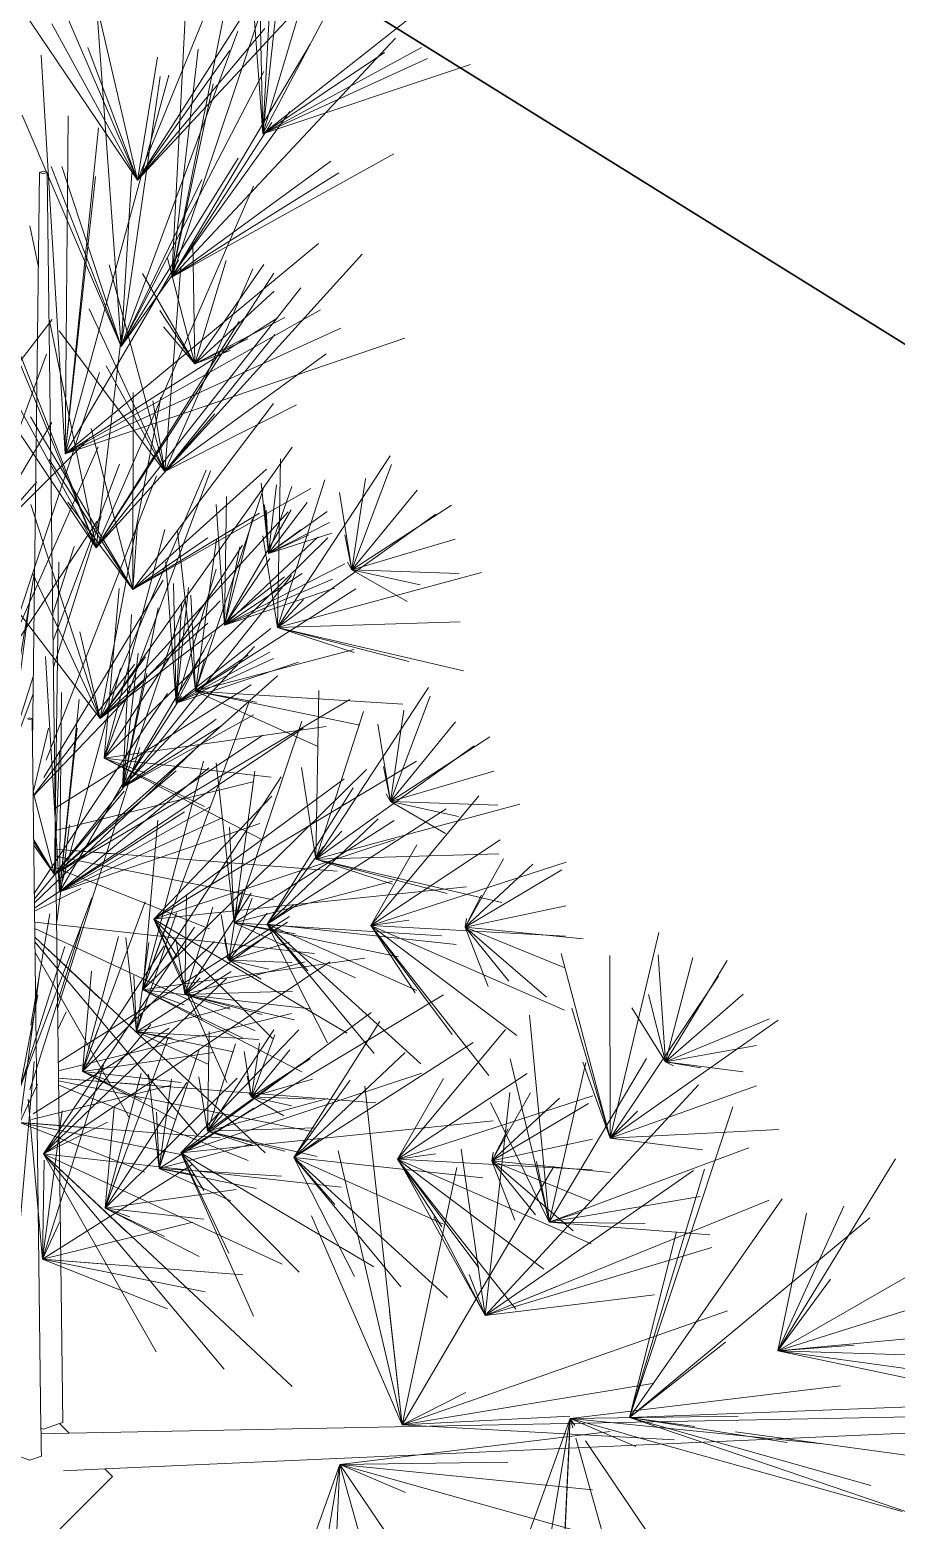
# Model space of a CAD drawing. Header units: metres. Extents: x -460 to 31334, y -1777 to 24987.
# Drawn here: x 377.952 to 378.1063, y -817.4355 to -817.1701 of the extents above; entities that cross this region are included whole.
import ezdxf

# ---------------------------------------------------------------- set-up
doc = ezdxf.new("R2010")
doc.units = ezdxf.units.M
doc.header["$MEASUREMENT"] = 0
doc.layers.add('01 FURNITURE', color=8, linetype='Continuous')
doc.layers.add('TREES PLANTS', color=82, linetype='Continuous', lineweight=5)

# ---------------------------------------------------------------- blocks, each defined once
blk = doc.blocks.new('TREES_11')
at = {"layer": 'TREES PLANTS', "color": 82, "true_color": 0x34d100}
for p, q in [((0.0267, 0.0912), (-0.0022, 1.5558)), ((0.0708, 0.1353), (0.0073, 1.5561)), ((-0.0753, 0.9665), (-0.113, 1.3754)), ((-0.0753, 0.9665), (-0.2762, 1.3168)), ((-0.0753, 0.9665), (-0.0645, 1.3114)), ((-0.0753, 0.9665), (-0.1754, 1.2848)), ((0.0072, 0.7834), (-0.0105, 1.2545)), ((-0.0753, 0.9665), (-0.016, 1.2475)), ((0.0072, 0.7834), (0.144, 1.1848)), ((-0.0753, 0.9665), (-0.0507, 1.1424)), ((0.025, 0.9142), (0.0571, 1.1492)), ((-0.3124, 1.1118), (-0.0753, 0.9665)), ((0.0276, 0.7789), (0.1232, 1.1204)), ((-0.2397, 1.0802), (0.0072, 0.7834)), ((0.0072, 0.7834), (0.0911, 1.0815)), ((-0.0753, 0.9665), (-0.0822, 1.0609)), ((-0.0753, 0.9665), (-0.2538, 1.048)), ((-0.0753, 0.9665), (-0.1637, 1.0316)), ((0.0083, 0.7101), (-0.032, 1.0441)), ((0.0083, 0.7101), (0.0396, 1.0222)), ((-0.0753, 0.9665), (-0.2453, 1.0022)), ((0.0072, 0.7834), (0.0381, 0.9782)), ((-0.338, 0.7595), (-0.484, 0.9672)), ((-0.3485, 0.9678), (-0.338, 0.7595)), ((0.0072, 0.7834), (-0.2632, 0.9721)), ((-0.4323, 0.8279), (-0.4854, 0.9564)), ((-0.4323, 0.8279), (-0.4526, 0.9401)), ((-0.338, 0.7595), (-0.4025, 0.9402)), ((-0.1188, 0.6051), (-0.2615, 0.9559)), ((-0.4323, 0.8279), (-0.516, 0.9237)), ((-0.4323, 0.8279), (-0.4199, 0.9238)), ((-0.2342, 0.6842), (-0.3261, 0.9308)), ((-0.4323, 0.8279), (-0.5577, 0.9039)), ((0.0072, 0.7834), (-0.3768, 0.9111)), ((0.0162, 0.5025), (-0.1248, 0.9046)), ((0.0083, 0.7101), (0.0055, 0.9176)), ((0.3149, 0.9177), (0.036, 0.7289)), ((-0.338, 0.7595), (-0.5381, 0.8934)), ((-0.1188, 0.6051), (-0.2029, 0.8851)), ((0.0072, 0.7834), (-0.0858, 0.9019)), ((-0.4323, 0.8279), (-0.4249, 0.8715)), ((-0.1188, 0.6051), (-0.4039, 0.8685)), ((-0.338, 0.7595), (-0.3237, 0.8734)), ((0.0072, 0.7834), (-0.2995, 0.8762)), ((-0.2342, 0.6842), (-0.2661, 0.8707)), ((-0.2342, 0.6842), (-0.2185, 0.8826)), ((-0.4323, 0.8279), (-0.5612, 0.8614)), ((-0.1188, 0.6051), (-0.2982, 0.8626)), ((0.0072, 0.7834), (0.0182, 0.8641)), ((-0.4274, 0.8375), (-0.4323, 0.8279)), ((0.0072, 0.7834), (-0.2222, 0.8414)), ((0.0162, 0.5025), (0.035, 0.8384)), ((0.0651, 0.4255), (0.18, 0.8358)), ((-0.338, 0.7595), (-0.5921, 0.8195)), ((-0.4323, 0.8279), (-0.5646, 0.8189)), ((-0.4323, 0.8279), (-0.5157, 0.8067)), ((-0.4323, 0.8279), (-0.4991, 0.7864)), ((-0.1188, 0.6051), (-0.1443, 0.8142)), ((0.0162, 0.5025), (-0.035, 0.8119)), ((-0.4363, 0.8043), (-0.2342, 0.6842)), ((-0.338, 0.7595), (-0.3713, 0.7931)), ((-0.2342, 0.6842), (-0.2325, 0.8028)), ((0.0329, 0.717), (0.3211, 0.7979)), ((0.0083, 0.7101), (0.0431, 0.7912)), ((0.0083, 0.7101), (0.0274, 0.7784)), ((-0.338, 0.7595), (-0.566, 0.6988)), ((-0.338, 0.7595), (-0.5639, 0.7592)), ((-0.338, 0.7595), (-0.4988, 0.7122)), ((-0.338, 0.7595), (-0.4317, 0.7257)), ((-0.3101, 0.6133), (-0.2957, 0.7593)), ((0.0651, 0.4255), (0.0247, 0.7594)), ((-0.3119, 0.4968), (-0.3905, 0.7382)), ((-0.3101, 0.6133), (-0.3366, 0.7377)), ((-0.3119, 0.4968), (-0.299, 0.7372)), ((0.0651, 0.4255), (0.0964, 0.7375)), ((-0.5988, 0.5802), (-0.5844, 0.7262)), ((-0.2342, 0.6842), (-0.4316, 0.7295)), ((-0.3101, 0.6133), (-0.381, 0.7328)), ((-0.3119, 0.4968), (-0.2075, 0.7361)), ((-0.3101, 0.6133), (-0.2596, 0.7365)), ((-0.2342, 0.6842), (-0.2465, 0.723)), ((-0.6006, 0.4637), (-0.6792, 0.7051)), ((-0.5988, 0.5802), (-0.6253, 0.7046)), ((-0.6006, 0.4637), (-0.5877, 0.7041)), ((-0.6006, 0.4637), (-0.4963, 0.703)), ((-0.5988, 0.5802), (-0.5484, 0.7034)), ((-0.3101, 0.6133), (-0.2236, 0.7138)), ((0.0162, 0.5025), (0.0057, 0.7098)), ((0.0169, 0.7159), (0.0083, 0.7101)), ((0.0083, 0.7101), (0.0201, 0.7134)), ((0.0083, 0.7101), (0.1489, 0.7034)), ((0.0083, 0.7101), (0.3511, 0.6529)), ((0.0083, 0.7101), (0.2735, 0.6147)), ((0.0083, 0.7101), (0.0252, 0.7094)), ((0.0309, 0.7091), (0.4288, 0.6911)), ((-0.5988, 0.5802), (-0.6697, 0.6997)), ((-0.2342, 0.6842), (-0.4898, 0.6598)), ((-0.2342, 0.6842), (-0.436, 0.6357)), ((-0.3101, 0.6133), (-0.3876, 0.6968)), ((-0.2342, 0.6842), (-0.3822, 0.6116)), ((-0.2342, 0.6842), (-0.3093, 0.6684)), ((-0.3031, 0.69), (0.0162, 0.5025)), ((-0.1188, 0.6051), (-0.1545, 0.6937)), ((-0.5988, 0.5802), (-0.6764, 0.6637)), ((-0.5988, 0.5802), (-0.5123, 0.6807)), ((-0.3119, 0.4968), (-0.1762, 0.6774)), ((-0.3101, 0.6133), (-0.2431, 0.6674)), ((-0.6826, 0.3959), (-0.7508, 0.648)), ((-0.3119, 0.4968), (-0.4178, 0.6568)), ((-0.3101, 0.6133), (-0.3942, 0.6609)), ((-0.5988, 0.5802), (-0.683, 0.6278)), ((-0.6006, 0.4637), (-0.4649, 0.6443)), ((-0.5988, 0.5802), (-0.5318, 0.6343)), ((-0.4723, 0.6301), (-0.3119, 0.4968)), ((-0.3943, 0.6356), (-0.1188, 0.6051)), ((-0.3101, 0.6133), (-0.3494, 0.6336)), ((-0.3119, 0.4968), (-0.1266, 0.6428)), ((-0.3101, 0.6133), (-0.2368, 0.6418)), ((0.0651, 0.4255), (0.0623, 0.633)), ((0.3717, 0.6331), (0.0651, 0.4255)), ((-0.754, 0.488), (-0.834, 0.6109)), ((-0.754, 0.488), (-0.7917, 0.6157)), ((-0.754, 0.488), (-0.7493, 0.6205)), ((-0.6006, 0.4637), (-0.7065, 0.6237)), ((-0.6826, 0.3959), (-0.6895, 0.6217)), ((-0.6826, 0.3959), (-0.6292, 0.6257)), ((-0.6006, 0.4637), (-0.4153, 0.6097)), ((-0.5988, 0.5802), (-0.5255, 0.6087)), ((-0.3198, 0.2288), (-0.3596, 0.6149)), ((-0.3208, 0.6151), (-0.3101, 0.6133)), ((-0.9689, 0.3483), (-1.0371, 0.6004)), ((-0.6826, 0.3959), (-0.8228, 0.5916)), ((-0.761, 0.597), (-0.6006, 0.4637)), ((-0.5988, 0.5802), (-0.6381, 0.6005)), ((-0.3139, 0.3687), (-0.4561, 0.59)), ((-0.1188, 0.6051), (-0.3244, 0.5752)), ((-0.2888, 0.6023), (-0.3139, 0.3687)), ((-0.1188, 0.6051), (-0.3119, 0.4977)), ((-0.3119, 0.4968), (-0.1776, 0.5972)), ((-0.1188, 0.6051), (-0.2407, 0.5414)), ((-0.1188, 0.6051), (-0.1695, 0.5851)), ((-1.579, 0.3305), (-1.6648, 0.5868)), ((-1.0403, 0.4404), (-1.0356, 0.5729)), ((-0.9689, 0.3483), (-0.9759, 0.5741)), ((-0.9689, 0.3483), (-0.9156, 0.5781)), ((-0.754, 0.488), (-0.7355, 0.5721)), ((-0.6085, 0.1957), (-0.6484, 0.5818)), ((-0.6095, 0.582), (-0.5988, 0.5802)), ((0.0162, 0.5025), (-0.0237, 0.5812)), ((-1.0403, 0.4404), (-1.1204, 0.5633)), ((-1.0403, 0.4404), (-1.078, 0.5681)), ((-0.754, 0.488), (-0.8525, 0.5685)), ((-0.754, 0.488), (-0.7146, 0.5561)), ((-0.6026, 0.3355), (-0.7448, 0.5569)), ((-0.6826, 0.3959), (-0.6405, 0.5582)), ((-0.5775, 0.5692), (-0.6026, 0.3355)), ((-0.6006, 0.4637), (-0.4663, 0.5641)), ((-0.3198, 0.2288), (-0.515, 0.5534)), ((-0.3119, 0.4968), (-0.4116, 0.5536)), ((-0.3139, 0.3687), (-0.1411, 0.5585)), ((-0.3139, 0.3687), (-0.2318, 0.5537)), ((0.0162, 0.5025), (-0.3016, 0.57)), ((-0.9689, 0.3483), (-1.1092, 0.544)), ((-0.6826, 0.3959), (-0.8949, 0.5352)), ((-0.754, 0.488), (-0.8841, 0.5369)), ((-0.604, 0.2947), (-0.5879, 0.5509)), ((-0.3119, 0.4968), (-0.3188, 0.5436)), ((-0.3119, 0.4968), (-0.2286, 0.5516)), ((-1.7351, 0.5286), (-1.579, 0.3305)), ((-1.579, 0.3305), (-1.6859, 0.5263)), ((-1.579, 0.3305), (-1.6722, 0.5338)), ((-1.0403, 0.4404), (-1.1388, 0.5209)), ((-1.0403, 0.4404), (-1.0219, 0.5245)), ((-0.6085, 0.1957), (-0.8037, 0.5203)), ((-0.6006, 0.4637), (-0.7003, 0.5205)), ((-0.6026, 0.3355), (-0.4298, 0.5254)), ((-0.6026, 0.3355), (-0.5205, 0.5206)), ((-0.6006, 0.4637), (-0.5174, 0.5184)), ((-0.3198, 0.2288), (-0.4183, 0.5268)), ((-1.1836, 0.086), (-1.3265, 0.5056)), ((-1.0403, 0.4404), (-1.001, 0.5085)), ((-0.9689, 0.3483), (-0.9269, 0.5106)), ((-0.8904, 0.2471), (-0.8742, 0.5033)), ((-0.754, 0.488), (-0.8668, 0.5047)), ((-0.6006, 0.4637), (-0.6075, 0.5105)), ((-0.604, 0.2947), (-0.5621, 0.4979)), ((-0.3139, 0.3687), (-0.444, 0.506)), ((0.0162, 0.5025), (-0.4021, 0.4565)), ((0.0162, 0.5025), (-0.3222, 0.4234)), ((-0.3139, 0.3687), (-0.1541, 0.501)), ((0.0162, 0.5025), (-0.2422, 0.3903)), ((0.0162, 0.5025), (-0.1236, 0.4868)), ((0.0651, 0.4255), (0.3779, 0.5132)), ((0.0651, 0.4255), (0.0999, 0.5066)), ((-1.402, 0.2177), (-1.6975, 0.4942)), ((-1.579, 0.3305), (-1.6797, 0.4808)), ((-1.5544, 0.4921), (-1.402, 0.2177)), ((-0.9689, 0.3483), (-1.1812, 0.4876)), ((-1.0403, 0.4404), (-1.1704, 0.4893)), ((-0.754, 0.488), (-0.8494, 0.4725)), ((-0.754, 0.488), (-0.7973, 0.4792)), ((-0.7635, 0.4827), (-0.754, 0.488)), ((-0.7305, 0.4927), (-0.604, 0.2947)), ((-0.6085, 0.1957), (-0.707, 0.4937)), ((-0.6826, 0.3959), (-0.6518, 0.4907)), ((-0.604, 0.2947), (-0.6556, 0.4905)), ((-0.6026, 0.3355), (-0.7328, 0.4729)), ((-0.6026, 0.3355), (-0.4428, 0.4679)), ((-0.3198, 0.2288), (-0.4934, 0.4641)), ((-0.3139, 0.3687), (-0.4821, 0.475)), ((-0.4122, 0.078), (-0.3818, 0.4698)), ((-0.179, 0.4675), (-0.3198, 0.2288)), ((-1.0674, 0.1246), (-1.4302, 0.4532)), ((-1.0403, 0.4404), (-1.1531, 0.4571)), ((-1.0168, 0.4451), (-0.8904, 0.2471)), ((-0.9689, 0.3483), (-0.9382, 0.4431)), ((-0.8904, 0.2471), (-0.942, 0.4429)), ((-0.8904, 0.2471), (-0.8484, 0.4503)), ((-0.6826, 0.3959), (-0.8652, 0.4546)), ((-0.5212, 0.1819), (-0.7937, 0.4583)), ((-0.604, 0.2947), (-0.5362, 0.4449)), ((-0.5605, 0.4562), (-0.5212, 0.1819)), ((-0.3139, 0.3687), (-0.1671, 0.4435)), ((-1.402, 0.2177), (-1.5307, 0.4242)), ((-1.1836, 0.086), (-1.3389, 0.4268)), ((-1.0403, 0.4404), (-1.1358, 0.4249)), ((-1.0403, 0.4404), (-1.0837, 0.4316)), ((-1.0498, 0.4351), (-1.0403, 0.4404)), ((-0.9718, 0.2831), (-1.0477, 0.4318)), ((-0.9718, 0.2831), (-1.0477, 0.4318)), ((-0.6639, 0.0729), (-0.88, 0.4378)), ((-0.6639, 0.0729), (-0.88, 0.4378)), ((-0.6085, 0.1957), (-0.7821, 0.431)), ((-0.6026, 0.3355), (-0.7708, 0.4419)), ((-0.6826, 0.3959), (-0.7172, 0.4281)), ((-0.4677, 0.4344), (-0.6085, 0.1957)), ((-0.3139, 0.3687), (-0.4098, 0.4383)), ((-0.2773, 0.4272), (-0.3188, 0.0593)), ((0.0651, 0.4255), (0.2057, 0.4188)), ((0.0651, 0.4255), (0.4079, 0.3682)), ((0.0651, 0.4255), (0.3303, 0.3301)), ((0.0651, 0.4255), (0.4856, 0.4064)), ((-1.579, 0.3305), (-1.8599, 0.4144)), ((-1.579, 0.3305), (-1.7226, 0.4061)), ((-1.402, 0.2177), (-1.5453, 0.4142)), ((-1.3074, 0.4084), (-1.1619, 0.2093)), ((-1.3074, 0.4084), (-1.1619, 0.2093)), ((-0.9689, 0.3483), (-1.1516, 0.407)), ((-1.0603, 0.3374), (-1.1122, 0.4099)), ((-1.0603, 0.3374), (-1.1122, 0.4099)), ((-1.0603, 0.3374), (-1.0989, 0.4128)), ((-1.0603, 0.3374), (-1.0989, 0.4128)), ((-1.0603, 0.3374), (-1.0856, 0.4156)), ((-1.0603, 0.3374), (-1.0856, 0.4156)), ((-0.8075, 0.1343), (-1.08, 0.4107)), ((-0.9718, 0.2831), (-1.0288, 0.4163)), ((-0.9718, 0.2831), (-1.0288, 0.4163)), ((-0.9718, 0.2831), (-1.0176, 0.4187)), ((-0.9718, 0.2831), (-1.0176, 0.4187)), ((-0.8469, 0.4086), (-0.8075, 0.1343)), ((-0.6026, 0.3355), (-0.6985, 0.4052)), ((-0.6951, 0.0744), (-0.6681, 0.4222)), ((-0.6026, 0.3355), (-0.4558, 0.4104)), ((-0.3188, 0.0593), (-0.5559, 0.4133)), ((-0.3467, 0.2619), (-0.387, 0.4106)), ((-0.3467, 0.2619), (-0.387, 0.4106)), ((-0.3139, 0.3687), (-0.2562, 0.4192)), ((-1.402, 0.2177), (-1.6898, 0.3887)), ((-1.4437, 0.3991), (-1.1836, 0.086)), ((-1.1836, 0.086), (-1.3616, 0.4015)), ((-1.0161, 0.1695), (-1.1408, 0.3897)), ((-1.0161, 0.1695), (-1.1408, 0.3897)), ((-1.0603, 0.3374), (-1.0834, 0.387)), ((-1.0603, 0.3374), (-1.0834, 0.387)), ((-0.9718, 0.2831), (-1.081, 0.3985)), ((-0.9718, 0.2831), (-1.081, 0.3985)), ((-0.8911, 0.3997), (-0.6826, 0.3959)), ((-0.8904, 0.2471), (-0.8226, 0.3973)), ((-0.6826, 0.3959), (-0.7959, 0.378)), ((-0.566, 0.394), (-0.605, 0.0485)), ((-0.5212, 0.1819), (-0.498, 0.3883)), ((-0.3889, 0.3162), (-0.4361, 0.3888)), ((-0.3889, 0.3162), (-0.4361, 0.3888)), ((-0.3889, 0.3162), (-0.4111, 0.3916)), ((-0.3889, 0.3162), (-0.4111, 0.3916)), ((-0.4088, 0.078), (-0.3461, 0.3909)), ((-0.3889, 0.3162), (-0.3861, 0.3944)), ((-0.3889, 0.3162), (-0.3861, 0.3944)), ((-0.3467, 0.2619), (-0.3509, 0.3952)), ((-0.3467, 0.2619), (-0.3509, 0.3952)), ((-0.3467, 0.2619), (-0.3153, 0.3975)), ((-0.3467, 0.2619), (-0.3153, 0.3975)), ((-0.3139, 0.3687), (-0.3376, 0.4017)), ((-1.5217, 0.1753), (-1.7365, 0.3758)), ((-1.0674, 0.1246), (-1.3887, 0.3771)), ((-1.1619, 0.2093), (-1.2443, 0.3718)), ((-1.1619, 0.2093), (-1.2443, 0.3718)), ((-1.0603, 0.3374), (-1.1235, 0.3849)), ((-1.0603, 0.3374), (-1.1235, 0.3849)), ((-1.0603, 0.3374), (-1.09, 0.3776)), ((-1.0603, 0.3374), (-1.09, 0.3776)), ((-0.9718, 0.2831), (-1.0359, 0.3789)), ((-0.9718, 0.2831), (-1.0359, 0.3789)), ((-0.9689, 0.3483), (-1.0036, 0.3805)), ((-0.8756, 0.2234), (-0.9262, 0.3745)), ((-0.8756, 0.2234), (-0.9262, 0.3745)), ((-0.604, 0.2947), (-0.8534, 0.3785)), ((-0.6223, 0.0482), (-0.8446, 0.3802)), ((-0.6026, 0.3355), (-0.6263, 0.3686)), ((-0.604, 0.2947), (-0.5906, 0.3702)), ((-0.6026, 0.3355), (-0.5449, 0.3861)), ((-0.5157, 0.2338), (-0.5559, 0.3826)), ((-0.5157, 0.2338), (-0.5559, 0.3826)), ((-0.5212, 0.1819), (-0.4201, 0.3783)), ((-0.5157, 0.2338), (-0.4842, 0.3694)), ((-0.5157, 0.2338), (-0.4842, 0.3694)), ((-0.3198, 0.2288), (-0.4719, 0.3747)), ((-0.3467, 0.2619), (-0.4295, 0.3774)), ((-0.3467, 0.2619), (-0.4295, 0.3774)), ((-0.3198, 0.2288), (-0.1726, 0.3754)), ((-1.579, 0.3305), (-1.8208, 0.3564)), ((-1.3164, 0.1553), (-1.6065, 0.3638)), ((-1.2947, 0.2461), (-1.352, 0.3573)), ((-1.2947, 0.2461), (-1.352, 0.3573)), ((-0.8567, 0.1292), (-1.192, 0.3664)), ((-0.8567, 0.1292), (-1.192, 0.3664)), ((-1.1774, 0.3521), (-0.9689, 0.3483)), ((-1.0603, 0.3374), (-1.1432, 0.3663)), ((-1.0603, 0.3374), (-1.1432, 0.3663)), ((-0.9718, 0.2831), (-1.1144, 0.3653)), ((-0.9718, 0.2831), (-1.1144, 0.3653)), ((-0.8567, 0.1292), (-1.1118, 0.3616)), ((-0.8567, 0.1292), (-1.1118, 0.3616)), ((-0.6639, 0.0729), (-1.0334, 0.3657)), ((-0.6639, 0.0729), (-1.0334, 0.3657)), ((-0.8567, 0.1292), (-1.0316, 0.3569)), ((-0.8567, 0.1292), (-1.0316, 0.3569)), ((-0.5212, 0.1819), (-0.7844, 0.3528)), ((-0.612, 0.3632), (-0.4318, 0.0777)), ((-0.5578, 0.2882), (-0.605, 0.3607)), ((-0.5578, 0.2882), (-0.605, 0.3607)), ((-0.5578, 0.2882), (-0.58, 0.3635)), ((-0.5578, 0.2882), (-0.58, 0.3635)), ((-0.5578, 0.2882), (-0.5551, 0.3663)), ((-0.5578, 0.2882), (-0.5551, 0.3663)), ((-0.5157, 0.2338), (-0.5198, 0.3671)), ((-0.5157, 0.2338), (-0.5198, 0.3671)), ((-0.4212, 0.0778), (-0.492, 0.3656)), ((-0.3889, 0.3162), (-0.447, 0.3638)), ((-0.3889, 0.3162), (-0.447, 0.3638)), ((-0.3889, 0.3162), (-0.378, 0.3659)), ((-0.3889, 0.3162), (-0.378, 0.3659)), ((-0.3889, 0.3162), (-0.3657, 0.3564)), ((-0.3889, 0.3162), (-0.3657, 0.3564)), ((-0.3467, 0.2619), (-0.3219, 0.3577)), ((-0.3467, 0.2619), (-0.3219, 0.3577)), ((-0.3188, 0.0593), (-0.031, 0.3664)), ((-0.3188, 0.0593), (-0.1821, 0.354)), ((-0.3004, 0.2022), (-0.2909, 0.3534)), ((-0.3004, 0.2022), (-0.2909, 0.3534)), ((-1.402, 0.2177), (-1.793, 0.3491)), ((-1.579, 0.3305), (-1.7847, 0.3416)), ((-1.5217, 0.1753), (-1.7093, 0.3327)), ((-1.3164, 0.1553), (-1.6563, 0.3315)), ((-1.402, 0.2177), (-1.593, 0.3416)), ((-1.0674, 0.1246), (-1.4069, 0.3438)), ((-1.2947, 0.2461), (-1.3848, 0.3443)), ((-1.2947, 0.2461), (-1.3848, 0.3443)), ((-1.1836, 0.086), (-1.3513, 0.348)), ((-1.1619, 0.2093), (-1.3311, 0.3452)), ((-1.1619, 0.2093), (-1.3311, 0.3452)), ((-1.0161, 0.1695), (-1.246, 0.3436)), ((-1.0161, 0.1695), (-1.246, 0.3436)), ((-1.0161, 0.1695), (-1.1648, 0.3348)), ((-1.0161, 0.1695), (-1.1648, 0.3348)), ((-1.0603, 0.3374), (-1.1476, 0.3283)), ((-1.0603, 0.3374), (-1.1476, 0.3283)), ((-1.0603, 0.3374), (-1.1454, 0.3473)), ((-1.0603, 0.3374), (-1.1454, 0.3473)), ((-1.0603, 0.3374), (-1.1207, 0.3323)), ((-1.0603, 0.3374), (-1.1207, 0.3323)), ((-1.1142, 0.3343), (-1.0603, 0.3374)), ((-1.1142, 0.3343), (-1.0603, 0.3374)), ((-0.9689, 0.3483), (-1.0823, 0.3304)), ((-0.9718, 0.2831), (-1.0543, 0.339)), ((-0.9718, 0.2831), (-1.0543, 0.339)), ((-0.9678, 0.3402), (-0.8756, 0.2234)), ((-0.9678, 0.3402), (-0.8756, 0.2234)), ((-0.8756, 0.2234), (-0.9387, 0.3389)), ((-0.8756, 0.2234), (-0.9387, 0.3389)), ((-0.8756, 0.2234), (-0.9306, 0.3433)), ((-0.8756, 0.2234), (-0.9306, 0.3433)), ((-0.6639, 0.0729), (-0.9094, 0.3486)), ((-0.6639, 0.0729), (-0.9094, 0.3486)), ((-0.8075, 0.1343), (-0.7843, 0.3407)), ((-0.6085, 0.1957), (-0.7606, 0.3416)), ((-0.6863, 0.0745), (-0.6325, 0.3433)), ((-0.5578, 0.2882), (-0.6159, 0.3357)), ((-0.5578, 0.2882), (-0.6159, 0.3357)), ((-0.6085, 0.1957), (-0.4613, 0.3423)), ((-0.5157, 0.2338), (-0.5984, 0.3493)), ((-0.5157, 0.2338), (-0.5984, 0.3493)), ((-0.5864, 0.0487), (-0.3197, 0.3333)), ((-0.5578, 0.2882), (-0.5469, 0.3378)), ((-0.5578, 0.2882), (-0.5469, 0.3378)), ((-0.3467, 0.2619), (-0.472, 0.3441)), ((-0.3467, 0.2619), (-0.472, 0.3441)), ((-0.3889, 0.3162), (-0.4656, 0.3451)), ((-0.3889, 0.3162), (-0.4656, 0.3451)), ((-1.579, 0.3305), (-1.8748, 0.3084)), ((-1.579, 0.3305), (-1.8297, 0.325)), ((-1.0674, 0.1246), (-1.5145, 0.3188)), ((-1.2947, 0.2461), (-1.4176, 0.3314)), ((-1.2947, 0.2461), (-1.4176, 0.3314)), ((-1.1619, 0.2093), (-1.4123, 0.3178)), ((-1.1619, 0.2093), (-1.4123, 0.3178)), ((-0.8904, 0.2471), (-1.1397, 0.3309)), ((-1.0161, 0.1695), (-1.1103, 0.3261)), ((-1.0161, 0.1695), (-1.1103, 0.3261)), ((-0.9718, 0.2831), (-1.1033, 0.3177)), ((-0.9718, 0.2831), (-1.1033, 0.3177)), ((-0.7712, 0.1568), (-0.9456, 0.3199)), ((-0.7712, 0.1568), (-0.9456, 0.3199)), ((-0.8983, 0.3157), (-0.7457, 0.0738)), ((-0.8904, 0.2471), (-0.8769, 0.3226)), ((-0.5212, 0.1819), (-0.8765, 0.3132)), ((-0.8611, 0.3186), (-0.7712, 0.1568)), ((-0.8611, 0.3186), (-0.7712, 0.1568)), ((-0.6639, 0.0729), (-0.8359, 0.3304)), ((-0.6639, 0.0729), (-0.8359, 0.3304)), ((-0.8075, 0.1343), (-0.7064, 0.3307)), ((-0.604, 0.2947), (-0.7915, 0.3205)), ((-0.7183, 0.0742), (-0.7783, 0.318)), ((-0.6423, 0.0791), (-0.7267, 0.3267)), ((-0.6423, 0.0791), (-0.7267, 0.3267)), ((-0.5157, 0.2338), (-0.6409, 0.316)), ((-0.5157, 0.2338), (-0.6409, 0.316)), ((-0.5578, 0.2882), (-0.6346, 0.317)), ((-0.5578, 0.2882), (-0.6346, 0.317)), ((-0.5971, 0.0485), (-0.4708, 0.3209)), ((-0.5578, 0.2882), (-0.5346, 0.3283)), ((-0.5578, 0.2882), (-0.5346, 0.3283)), ((-0.5157, 0.2338), (-0.4909, 0.3296)), ((-0.5157, 0.2338), (-0.4909, 0.3296)), ((-0.4693, 0.1741), (-0.4598, 0.3253)), ((-0.4693, 0.1741), (-0.4598, 0.3253)), ((-0.3889, 0.3162), (-0.4554, 0.3261)), ((-0.3889, 0.3162), (-0.4554, 0.3261)), ((-0.3889, 0.3162), (-0.4452, 0.3071)), ((-0.3889, 0.3162), (-0.4452, 0.3071)), ((-0.3889, 0.3162), (-0.4145, 0.3111)), ((-0.3889, 0.3162), (-0.4145, 0.3111)), ((-0.3945, 0.3131), (-0.3889, 0.3162)), ((-0.3945, 0.3131), (-0.3889, 0.3162)), ((-0.375, 0.319), (-0.3004, 0.2022)), ((-0.375, 0.319), (-0.3004, 0.2022)), ((-0.3467, 0.2619), (-0.3286, 0.3179)), ((-0.3467, 0.2619), (-0.3286, 0.3179)), ((-0.3004, 0.2022), (-0.3308, 0.3177)), ((-0.3004, 0.2022), (-0.3308, 0.3177)), ((-0.3198, 0.2288), (-0.1181, 0.3189)), ((-0.3004, 0.2022), (-0.2756, 0.3221)), ((-0.3004, 0.2022), (-0.2756, 0.3221)), ((-1.5217, 0.1753), (-1.7263, 0.306)), ((-1.3164, 0.1553), (-1.7061, 0.2993)), ((-1.3164, 0.1553), (-1.5491, 0.2997)), ((-1.0674, 0.1246), (-1.3472, 0.3009)), ((-1.2947, 0.2461), (-1.3258, 0.3117)), ((-1.2947, 0.2461), (-1.3258, 0.3117)), ((-0.8075, 0.1343), (-1.0707, 0.3052)), ((-0.9718, 0.2831), (-1.0689, 0.3021)), ((-0.9718, 0.2831), (-1.0689, 0.3021)), ((-0.8756, 0.2234), (-0.935, 0.312)), ((-0.8756, 0.2234), (-0.935, 0.312)), ((-0.604, 0.2947), (-0.6432, 0.3057)), ((-0.5578, 0.2882), (-0.6244, 0.298)), ((-0.5578, 0.2882), (-0.6244, 0.298)), ((-0.5212, 0.1819), (-0.4615, 0.3057)), ((-0.3467, 0.2619), (-0.4545, 0.2965)), ((-0.3467, 0.2619), (-0.4545, 0.2965)), ((-0.2515, 0.1356), (-0.4123, 0.2987)), ((-0.2515, 0.1356), (-0.4123, 0.2987)), ((-0.4033, 0.0781), (-0.3105, 0.3121)), ((-0.3198, 0.2288), (-0.3693, 0.3106)), ((-0.2747, 0.2975), (-0.2515, 0.1356)), ((-0.2747, 0.2975), (-0.2515, 0.1356)), ((-0.1885, 0.0579), (-0.1693, 0.3055)), ((-0.1885, 0.0579), (-0.1693, 0.3055)), ((-1.5217, 0.1753), (-1.7948, 0.2866)), ((-1.402, 0.2177), (-1.7788, 0.2928)), ((-1.5217, 0.1753), (-1.682, 0.2896)), ((-1.2947, 0.2461), (-1.4226, 0.2849)), ((-1.2947, 0.2461), (-1.4226, 0.2849)), ((-1.3113, 0.2899), (-1.2947, 0.2461)), ((-1.3113, 0.2899), (-1.2947, 0.2461)), ((-1.131, 0.2853), (-0.9718, 0.2831)), ((-1.131, 0.2853), (-0.9718, 0.2831)), ((-0.9718, 0.2831), (-1.121, 0.2725)), ((-0.9718, 0.2831), (-1.121, 0.2725)), ((-0.7608, 0.0465), (-1.002, 0.2775)), ((-0.7712, 0.1568), (-0.8471, 0.2786)), ((-0.7712, 0.1568), (-0.8471, 0.2786)), ((-0.604, 0.2947), (-0.8017, 0.2725)), ((-0.6423, 0.0791), (-0.734, 0.2802)), ((-0.6423, 0.0791), (-0.734, 0.2802)), ((-0.604, 0.2947), (-0.7225, 0.2891)), ((-0.6085, 0.1957), (-0.658, 0.2775)), ((-0.5578, 0.2882), (-0.6141, 0.279)), ((-0.5578, 0.2882), (-0.6141, 0.279)), ((-0.6085, 0.1957), (-0.4068, 0.2858)), ((-0.5578, 0.2882), (-0.5834, 0.283)), ((-0.5578, 0.2882), (-0.5834, 0.283)), ((-0.5634, 0.2851), (-0.5578, 0.2882)), ((-0.5634, 0.2851), (-0.5578, 0.2882)), ((-0.544, 0.291), (-0.4693, 0.1741)), ((-0.544, 0.291), (-0.4693, 0.1741)), ((-0.3188, 0.0593), (-0.5356, 0.2858)), ((-0.5157, 0.2338), (-0.4975, 0.2898)), ((-0.5157, 0.2338), (-0.4975, 0.2898)), ((-0.4693, 0.1741), (-0.4998, 0.2896)), ((-0.4693, 0.1741), (-0.4998, 0.2896)), ((-0.4693, 0.1741), (-0.4446, 0.294)), ((-0.4693, 0.1741), (-0.4446, 0.294)), ((-0.3467, 0.2619), (-0.3672, 0.2809)), ((-0.3467, 0.2619), (-0.3672, 0.2809)), ((-0.3564, 0.0431), (-0.3382, 0.2774)), ((-0.3564, 0.0431), (-0.3382, 0.2774)), ((-0.3198, 0.2288), (-0.1958, 0.2882)), ((-0.3188, 0.0593), (-0.0525, 0.2825)), ((-0.3004, 0.2022), (-0.2604, 0.2908)), ((-0.3004, 0.2022), (-0.2604, 0.2908)), ((-1.402, 0.2177), (-1.6407, 0.269)), ((-1.1619, 0.2093), (-1.233, 0.2712)), ((-1.1619, 0.2093), (-1.233, 0.2712)), ((-0.8567, 0.1292), (-1.1636, 0.2601)), ((-0.8567, 0.1292), (-1.1636, 0.2601)), ((-0.8075, 0.1343), (-1.1628, 0.2656)), ((-1.0161, 0.1695), (-1.0798, 0.2625)), ((-1.0161, 0.1695), (-1.0798, 0.2625)), ((-0.8904, 0.2471), (-1.0778, 0.2729)), ((-0.8756, 0.2234), (-1.0413, 0.2728)), ((-0.8756, 0.2234), (-1.0413, 0.2728)), ((-0.8567, 0.1292), (-0.9744, 0.2622)), ((-0.8567, 0.1292), (-0.9744, 0.2622)), ((-0.8756, 0.2234), (-0.9603, 0.2679)), ((-0.8756, 0.2234), (-0.9603, 0.2679)), ((-0.8904, 0.2471), (-0.9295, 0.2581)), ((-0.7712, 0.1568), (-0.8557, 0.2727)), ((-0.7712, 0.1568), (-0.8557, 0.2727)), ((-0.8075, 0.1343), (-0.7478, 0.2581)), ((-0.7958, 0.2638), (-0.6423, 0.0791)), ((-0.7958, 0.2638), (-0.6423, 0.0791)), ((-0.6423, 0.0791), (-0.7474, 0.2652)), ((-0.6423, 0.0791), (-0.7474, 0.2652)), ((-0.6721, 0.0747), (-0.5968, 0.2645)), ((-0.5157, 0.2338), (-0.6235, 0.2684)), ((-0.5157, 0.2338), (-0.6235, 0.2684)), ((-0.4205, 0.1076), (-0.5812, 0.2706)), ((-0.4205, 0.1076), (-0.5812, 0.2706)), ((-0.4698, 0.2642), (-0.3467, 0.2619)), ((-0.4698, 0.2642), (-0.3467, 0.2619)), ((-0.4693, 0.1741), (-0.4293, 0.2627)), ((-0.4693, 0.1741), (-0.4293, 0.2627)), ((-0.4437, 0.2694), (-0.4205, 0.1076)), ((-0.4437, 0.2694), (-0.4205, 0.1076)), ((-0.3467, 0.2619), (-0.4136, 0.2513)), ((-0.3467, 0.2619), (-0.4136, 0.2513)), ((-0.1885, 0.0579), (-0.1482, 0.259)), ((-0.1885, 0.0579), (-0.1482, 0.259)), ((-1.402, 0.2177), (-1.6837, 0.2506)), ((-1.3164, 0.1553), (-1.5228, 0.255)), ((-1.2947, 0.2461), (-1.4448, 0.2437)), ((-1.2947, 0.2461), (-1.4448, 0.2437)), ((-1.2947, 0.2461), (-1.4255, 0.2127)), ((-1.2947, 0.2461), (-1.4255, 0.2127)), ((-1.2947, 0.2461), (-1.4063, 0.1818)), ((-1.2947, 0.2461), (-1.4063, 0.1818)), ((-1.2947, 0.2461), (-1.3607, 0.2031)), ((-1.2947, 0.2461), (-1.3607, 0.2031)), ((-1.2947, 0.2461), (-1.3406, 0.2077)), ((-1.2947, 0.2461), (-1.3406, 0.2077)), ((-0.8904, 0.2471), (-1.0881, 0.2249)), ((-0.8904, 0.2471), (-1.0088, 0.2415)), ((-0.7712, 0.1568), (-0.941, 0.2577)), ((-0.7712, 0.1568), (-0.941, 0.2577)), ((-0.6286, 0.0482), (-0.8243, 0.2527)), ((-0.5212, 0.1819), (-0.8038, 0.2569)), ((-0.6085, 0.1957), (-0.4845, 0.2551)), ((-0.3188, 0.0593), (-0.5988, 0.2457)), ((-0.5805, 0.0488), (-0.3412, 0.2494)), ((-0.5157, 0.2338), (-0.5361, 0.2529)), ((-0.5157, 0.2338), (-0.5361, 0.2529)), ((-0.3004, 0.2022), (-0.4475, 0.2517)), ((-0.3004, 0.2022), (-0.4475, 0.2517)), ((-0.3198, 0.2288), (-0.2734, 0.2574)), ((-0.3051, 0.2427), (-0.1885, 0.0579)), ((-0.3051, 0.2427), (-0.1885, 0.0579)), ((-0.3004, 0.2022), (-0.2925, 0.2468)), ((-0.3004, 0.2022), (-0.2925, 0.2468)), ((-0.2515, 0.1356), (-0.2378, 0.2574)), ((-0.2515, 0.1356), (-0.2378, 0.2574)), ((-0.2515, 0.1356), (-0.1919, 0.2515)), ((-0.2515, 0.1356), (-0.1919, 0.2515)), ((-0.1885, 0.0579), (-0.2343, 0.244)), ((-0.1885, 0.0579), (-0.2343, 0.244)), ((-1.402, 0.2177), (-1.7645, 0.2365)), ((-1.1836, 0.086), (-1.4228, 0.2263)), ((-1.1619, 0.2093), (-1.4147, 0.2291)), ((-1.1619, 0.2093), (-1.4147, 0.2291)), ((-0.8756, 0.2234), (-1.0501, 0.2103)), ((-0.8756, 0.2234), (-1.0501, 0.2103)), ((-0.8756, 0.2234), (-1.0236, 0.2201)), ((-0.8756, 0.2234), (-1.0236, 0.2201)), ((-0.8756, 0.2234), (-1.0183, 0.2386)), ((-0.8756, 0.2234), (-1.0183, 0.2386)), ((-0.7712, 0.1568), (-1.0019, 0.2343)), ((-0.7712, 0.1568), (-1.0019, 0.2343)), ((-0.8756, 0.2234), (-0.997, 0.2299)), ((-0.8756, 0.2234), (-0.997, 0.2299)), ((-0.7712, 0.1568), (-0.8839, 0.2299)), ((-0.7712, 0.1568), (-0.8839, 0.2299)), ((-0.6639, 0.0729), (-0.7918, 0.2231)), ((-0.6639, 0.0729), (-0.7918, 0.2231)), ((-0.6423, 0.0791), (-0.7413, 0.2337)), ((-0.6423, 0.0791), (-0.7413, 0.2337)), ((-0.6387, 0.2361), (-0.5157, 0.2338)), ((-0.6387, 0.2361), (-0.5157, 0.2338)), ((-0.4693, 0.1741), (-0.6165, 0.2236)), ((-0.4693, 0.1741), (-0.6165, 0.2236)), ((-0.6085, 0.1957), (-0.5622, 0.2243)), ((-0.5157, 0.2338), (-0.5826, 0.2232)), ((-0.5157, 0.2338), (-0.5826, 0.2232)), ((-0.5212, 0.1819), (-0.5029, 0.2332)), ((-0.4205, 0.1076), (-0.4068, 0.2294)), ((-0.4205, 0.1076), (-0.4068, 0.2294)), ((-0.4205, 0.1076), (-0.3608, 0.2234)), ((-0.4205, 0.1076), (-0.3608, 0.2234)), ((-0.2515, 0.1356), (-0.4068, 0.2365)), ((-0.2515, 0.1356), (-0.4068, 0.2365)), ((-0.3574, 0.0299), (-0.3172, 0.2309)), ((-0.3574, 0.0299), (-0.3172, 0.2309)), ((-1.1836, 0.086), (-1.6515, 0.2141)), ((-1.3164, 0.1553), (-1.6498, 0.2034)), ((-1.1619, 0.2093), (-1.4172, 0.1404)), ((-1.1619, 0.2093), (-1.4172, 0.1404)), ((-1.1619, 0.2093), (-1.363, 0.1158)), ((-1.1619, 0.2093), (-1.363, 0.1158)), ((-1.1619, 0.2093), (-1.3357, 0.0787)), ((-1.1619, 0.2093), (-1.3357, 0.0787)), ((-1.1619, 0.2093), (-1.2925, 0.1366)), ((-1.1619, 0.2093), (-1.2925, 0.1366)), ((-0.8567, 0.1292), (-1.2535, 0.2043)), ((-0.8567, 0.1292), (-1.2535, 0.2043)), ((-1.1619, 0.2093), (-1.2492, 0.1944)), ((-1.1619, 0.2093), (-1.2492, 0.1944)), ((-0.8075, 0.1343), (-1.0901, 0.2093)), ((-0.7836, 0.0597), (-1.0275, 0.207)), ((-0.6403, 0.048), (-0.8875, 0.2125)), ((-0.5212, 0.1819), (-0.611, 0.2147)), ((-0.4205, 0.1076), (-0.5758, 0.2084)), ((-0.4205, 0.1076), (-0.5758, 0.2084)), ((-0.474, 0.2146), (-0.368, 0.0465)), ((-0.474, 0.2146), (-0.368, 0.0465)), ((-0.4693, 0.1741), (-0.4614, 0.2187)), ((-0.4693, 0.1741), (-0.4614, 0.2187)), ((-0.2515, 0.1356), (-0.4611, 0.2131)), ((-0.2515, 0.1356), (-0.4611, 0.2131)), ((-0.3004, 0.2022), (-0.411, 0.2174)), ((-0.3004, 0.2022), (-0.411, 0.2174)), ((-0.361, 0.0445), (-0.4032, 0.216)), ((-0.361, 0.0445), (-0.4032, 0.216)), ((-0.3004, 0.2022), (-0.3235, 0.2087)), ((-0.3004, 0.2022), (-0.3235, 0.2087)), ((-0.2515, 0.1356), (-0.2163, 0.2087)), ((-0.2515, 0.1356), (-0.2163, 0.2087)), ((-0.1885, 0.0579), (-0.1272, 0.2125)), ((-0.1885, 0.0579), (-0.1272, 0.2125)), ((-1.5217, 0.1753), (-1.6737, 0.2003)), ((-0.8051, 0.0627), (-1.1563, 0.1991)), ((-0.7712, 0.1568), (-0.9935, 0.2011)), ((-0.7712, 0.1568), (-0.9935, 0.2011)), ((-0.8567, 0.1292), (-0.9329, 0.1854)), ((-0.8567, 0.1292), (-0.9329, 0.1854)), ((-0.7712, 0.1568), (-0.912, 0.1871)), ((-0.7712, 0.1568), (-0.912, 0.1871)), ((-0.8075, 0.1343), (-0.7892, 0.1856)), ((-0.5212, 0.1819), (-0.7311, 0.2006)), ((-0.4205, 0.1076), (-0.6301, 0.185)), ((-0.4205, 0.1076), (-0.6301, 0.185)), ((-0.4693, 0.1741), (-0.5799, 0.1894)), ((-0.4693, 0.1741), (-0.5799, 0.1894)), ((-0.3188, 0.0593), (-0.4783, 0.192)), ((-0.3004, 0.2022), (-0.4171, 0.1891)), ((-0.3004, 0.2022), (-0.4171, 0.1891)), ((-0.4121, 0.078), (-0.4031, 0.1904)), ((-0.3004, 0.2022), (-0.3703, 0.1989)), ((-0.3004, 0.2022), (-0.3703, 0.1989)), ((-0.3574, 0.0299), (-0.2961, 0.1844)), ((-0.3574, 0.0299), (-0.2961, 0.1844)), ((-0.3188, 0.0593), (-0.0739, 0.1987)), ((-1.7675, 0.1185), (-1.5217, 0.1753)), ((-1.5217, 0.1753), (-1.7441, 0.0251)), ((-1.5217, 0.1753), (-1.7256, 0.0878)), ((-1.5217, 0.1753), (-1.7149, 0.0697)), ((-1.5217, 0.1753), (-1.6858, 0.1143)), ((-1.3164, 0.1553), (-1.5308, 0.1684)), ((-1.2595, 0.1702), (-1.0161, 0.1695)), ((-1.2595, 0.1702), (-1.0161, 0.1695)), ((-1.0161, 0.1695), (-1.2292, 0.0432)), ((-1.0161, 0.1695), (-1.2292, 0.0432)), ((-1.0161, 0.1695), (-1.2151, 0.1182)), ((-1.0161, 0.1695), (-1.2151, 0.1182)), ((-1.0161, 0.1695), (-1.1767, 0.0662)), ((-1.0161, 0.1695), (-1.1767, 0.0662)), ((-1.0161, 0.1695), (-1.1241, 0.0893)), ((-1.0161, 0.1695), (-1.1241, 0.0893)), ((-1.0161, 0.1695), (-1.0966, 0.1755)), ((-1.0161, 0.1695), (-1.0966, 0.1755)), ((-0.7712, 0.1568), (-0.9851, 0.1679)), ((-0.7712, 0.1568), (-0.9851, 0.1679)), ((-0.7712, 0.1568), (-0.9374, 0.1762)), ((-0.7712, 0.1568), (-0.9374, 0.1762)), ((-0.7612, 0.0465), (-0.9234, 0.1716)), ((-0.8075, 0.1343), (-0.8973, 0.1671)), ((-0.4992, 0.0769), (-0.8208, 0.1782)), ((-0.4693, 0.1741), (-0.586, 0.161)), ((-0.4693, 0.1741), (-0.586, 0.161)), ((-0.4693, 0.1741), (-0.5392, 0.1708)), ((-0.4693, 0.1741), (-0.5392, 0.1708)), ((-0.4693, 0.1741), (-0.4924, 0.1806)), ((-0.4693, 0.1741), (-0.4924, 0.1806)), ((-0.4205, 0.1076), (-0.3852, 0.1806)), ((-0.4205, 0.1076), (-0.3852, 0.1806)), ((-0.2515, 0.1356), (-0.4182, 0.1799)), ((-0.2515, 0.1356), (-0.4182, 0.1799)), ((-0.2515, 0.1356), (-0.2407, 0.1659)), ((-0.2515, 0.1356), (-0.2407, 0.1659)), ((-1.3164, 0.1553), (-1.7219, 0.1261)), ((-1.6022, 0.0328), (-1.3164, 0.1553)), ((-1.3164, 0.1553), (-1.5387, 0.0689)), ((-1.3164, 0.1553), (-1.5387, 0.0818)), ((-1.0674, 0.1246), (-1.3303, 0.1555)), ((-0.9528, 0.0712), (-1.1707, 0.1534)), ((-0.8075, 0.1343), (-1.0174, 0.153)), ((-0.6423, 0.0791), (-0.9184, 0.1546)), ((-0.6423, 0.0791), (-0.9184, 0.1546)), ((-0.6423, 0.0791), (-0.7835, 0.1619)), ((-0.6423, 0.0791), (-0.7835, 0.1619)), ((-0.6339, 0.0481), (-0.767, 0.1589)), ((-0.4205, 0.1076), (-0.5872, 0.1518)), ((-0.4205, 0.1076), (-0.5872, 0.1518)), ((-0.5675, 0.0489), (-0.3626, 0.1656)), ((-0.3188, 0.0593), (-0.2223, 0.1617)), ((-0.2515, 0.1356), (-0.3045, 0.155)), ((-0.2515, 0.1356), (-0.3045, 0.155)), ((-1.1212, 0.0436), (-0.8567, 0.1292)), ((-1.1212, 0.0436), (-0.8567, 0.1292)), ((-0.92, 0.0716), (-1.1071, 0.1306)), ((-0.8567, 0.1292), (-1.0346, 0.0465)), ((-0.8567, 0.1292), (-1.0346, 0.0465)), ((-0.8567, 0.1292), (-0.9944, 0.0233)), ((-0.8567, 0.1292), (-0.9944, 0.0233)), ((-0.8567, 0.1292), (-0.9636, 0.1043)), ((-0.8567, 0.1292), (-0.9636, 0.1043)), ((-0.695, 0.0744), (-0.6895, 0.1428)), ((-0.1885, 0.0579), (-0.4283, 0.1335)), ((-0.1885, 0.0579), (-0.4283, 0.1335)), ((-0.4205, 0.1076), (-0.4097, 0.1378)), ((-0.4205, 0.1076), (-0.4097, 0.1378)), ((-0.2515, 0.1356), (-0.3754, 0.1467)), ((-0.2515, 0.1356), (-0.3754, 0.1467)), ((-0.3188, 0.0593), (-0.3578, 0.1384)), ((-0.1885, 0.0579), (-0.1819, 0.1407)), ((-0.1885, 0.0579), (-0.1819, 0.1407)), ((0.08, 0.1445), (0.0708, 0.1353)), ((0.0731, 0.0839), (0.0708, 0.1353)), ((0.2134, 0.0112), (0.08, 0.1445)), ((-1.1836, 0.086), (-1.5864, 0.1273)), ((-1.1836, 0.086), (-1.5263, 0.1234)), ((-1.0674, 0.1246), (-1.4329, -0.1202)), ((-1.0674, 0.1246), (-1.3999, -0.0132)), ((-1.0674, 0.1246), (-1.3907, -0.053)), ((-1.35, 0.0663), (-1.0674, 0.1246)), ((-1.0674, 0.1246), (-1.3486, 0.0142)), ((-0.9248, 0.0089), (-1.2841, 0.1285)), ((-1.0599, -0.0274), (-1.2004, 0.1136)), ((-0.9248, 0.0089), (-1.1922, 0.127)), ((-0.9248, 0.0089), (-1.1003, 0.1255)), ((-0.4007, 0.0306), (-0.6348, 0.1189)), ((-0.4007, 0.0306), (-0.6348, 0.1189)), ((-0.5863, 0.0487), (-0.511, 0.1286)), ((-0.4205, 0.1076), (-0.5443, 0.1186)), ((-0.4205, 0.1076), (-0.5443, 0.1186)), ((-0.4205, 0.1076), (-0.4734, 0.1269)), ((-0.4205, 0.1076), (-0.4734, 0.1269)), ((-0.3574, 0.0299), (-0.3508, 0.1126)), ((-0.3574, 0.0299), (-0.3508, 0.1126)), ((-0.9858, 0.0708), (-1.0692, 0.0972)), ((-0.6423, 0.0791), (-0.88, 0.1034)), ((-0.6423, 0.0791), (-0.88, 0.1034)), ((-0.6423, 0.0791), (-0.8445, 0.1011)), ((-0.6423, 0.0791), (-0.8445, 0.1011)), ((-0.6184, 0.0483), (-0.6465, 0.1053)), ((-0.3977, 0.0425), (-0.5972, 0.1054)), ((-0.3977, 0.0425), (-0.5972, 0.1054)), ((-1.1836, 0.086), (-1.6764, 0.0564)), ((-1.1836, 0.086), (-1.6013, 0.0899)), ((0.0133, 0.0833), (-1.5314, 0.064)), ((-1.0499, 0.0782), (-0.6639, 0.0729)), ((-1.0499, 0.0782), (-0.6639, 0.0729)), ((-0.6423, 0.0791), (-0.9331, 0.0616)), ((-0.6423, 0.0791), (-0.9331, 0.0616)), ((-0.6423, 0.0791), (-0.8888, 0.0814)), ((-0.6423, 0.0791), (-0.8888, 0.0814)), ((-0.6639, 0.0729), (-0.8144, 0.0792)), ((-0.6639, 0.0729), (-0.8144, 0.0792)), ((-0.6057, 0.0756), (-0.7252, 0.0914)), ((-0.4007, 0.0306), (-0.5749, 0.0857)), ((-0.4007, 0.0306), (-0.5749, 0.0857)), ((-0.4723, 0.0772), (-0.4943, 0.0875)), ((-0.1885, 0.0579), (-0.3719, 0.0823)), ((-0.1885, 0.0579), (-0.3719, 0.0823)), ((-0.1885, 0.0579), (-0.2357, 0.08)), ((-0.1885, 0.0579), (-0.2357, 0.08)), ((0.0147, 0.0792), (0.0133, 0.0833)), ((0.0267, 0.0912), (0.0147, 0.0792)), ((0.0216, 0.0593), (0.0147, 0.0792)), ((0.0274, 0.0563), (0.0267, 0.0912)), ((-1.5314, 0.064), (-1.533, 0.0593)), ((-1.533, 0.0593), (-1.5314, 0.0545)), ((-1.5297, 0.0593), (-1.5314, 0.064)), ((-1.5314, 0.0545), (-1.5297, 0.0593)), ((-1.3497, 0.0702), (-1.1845, -0.0573)), ((-1.0599, -0.0274), (-1.307, 0.0631)), ((-1.0599, -0.0274), (-1.2224, 0.0697)), ((-0.7655, 0.0465), (-0.8448, 0.0657)), ((0.0205, 0.0562), (-0.8256, 0.0457)), ((-0.6639, 0.0729), (-0.7658, 0.0464)), ((-0.6639, 0.0729), (-0.7658, 0.0464)), ((-0.6639, 0.0729), (-0.7066, 0.0472)), ((-0.6639, 0.0729), (-0.7066, 0.0472)), ((-0.6639, 0.0729), (-0.704, 0.0472)), ((-0.6639, 0.0729), (-0.704, 0.0472)), ((-0.6639, 0.0729), (-0.7001, 0.0473)), ((-0.6639, 0.0729), (-0.7001, 0.0473)), ((-0.4775, 0.0436), (-0.6154, 0.067)), ((-0.4775, 0.0436), (-0.6154, 0.067)), ((-0.1885, 0.0579), (-0.3862, 0.0405)), ((-0.1885, 0.0579), (-0.3862, 0.0405)), ((-0.1885, 0.0579), (-0.3109, 0.0602)), ((-0.1885, 0.0579), (-0.3109, 0.0602)), ((0.0205, 0.0562), (0.0216, 0.0593)), ((0.0274, 0.0563), (0.0205, 0.0562)), ((0.0459, 0.0566), (0.0274, 0.0563)), ((0.055, 0.0567), (0.0459, 0.0566)), ((0.0599, 0.0425), (0.055, 0.0567)), ((-0.8256, 0.0457), (-1.5314, 0.0545)), ((-1.4656, 0.0425), (-1.4143, 0.053)), ((-1.0599, -0.0274), (-1.1489, 0.051)), ((-0.9042, 0.0258), (-1.0369, 0.0483)), ((-0.7007, 0.0026), (-1.0116, 0.0438)), ((-0.774, 0.0038), (-0.9098, 0.0468)), ((-0.774, 0.0038), (-0.8872, 0.0465)), ((-0.8563, 0.0453), (-0.8573, 0.0425)), ((-0.8573, 0.0425), (-0.8563, 0.0397)), ((-0.8256, 0.0457), (-0.8563, 0.0453)), ((-0.8554, 0.0425), (-0.8563, 0.0453)), ((-0.8563, 0.0397), (-0.8554, 0.0425)), ((-0.8372, 0.0456), (-0.8381, 0.0459)), ((-0.3574, 0.0299), (-0.5409, 0.0542)), ((-0.3574, 0.0299), (-0.5409, 0.0542)), ((-0.4007, 0.0306), (-0.515, 0.0525)), ((-0.4007, 0.0306), (-0.515, 0.0525)), ((-0.2349, 0.0306), (-0.4326, 0.048)), ((-0.2349, 0.0306), (-0.4326, 0.048)), ((-0.3574, 0.0299), (-0.4046, 0.0519)), ((-0.3574, 0.0299), (-0.4046, 0.0519)), ((0.055, 0.0283), (0.0599, 0.0425))]:
    blk.add_line(p, q, dxfattribs=at)

msp = doc.modelspace()

# ---------------------------------------------------------------- linework, layer by layer
at = {"layer": '01 FURNITURE', "color": 4, "lineweight": 30}
msp.add_lwpolyline([(377.54969, -817.5608), (377.81406, -817.04338), (378.24934, -817.31405), (378.51905, -817.49806), (378.56961, -817.53345), (378.57226, -817.63347), (378.54037, -817.79704), (378.55633, -817.87697), (378.70213, -818.03488), (378.93238, -818.16271), (379.25216, -818.31398), (379.30566, -818.34807), (379.20766, -818.57593), (378.13824, -818.01311), (377.54969, -817.73024)], dxfattribs=at)

# ---------------------------------------------------------------- block references
at = {"lineweight": 9, "xscale": 0.1441398928167146, "yscale": 0.1441398928167146, "zscale": 0.1441398928167146, "rotation": 270}
msp.add_blockref('TREES_11', (377.94589, -817.41622), dxfattribs=at)

doc.saveas('drawing.dxf')
